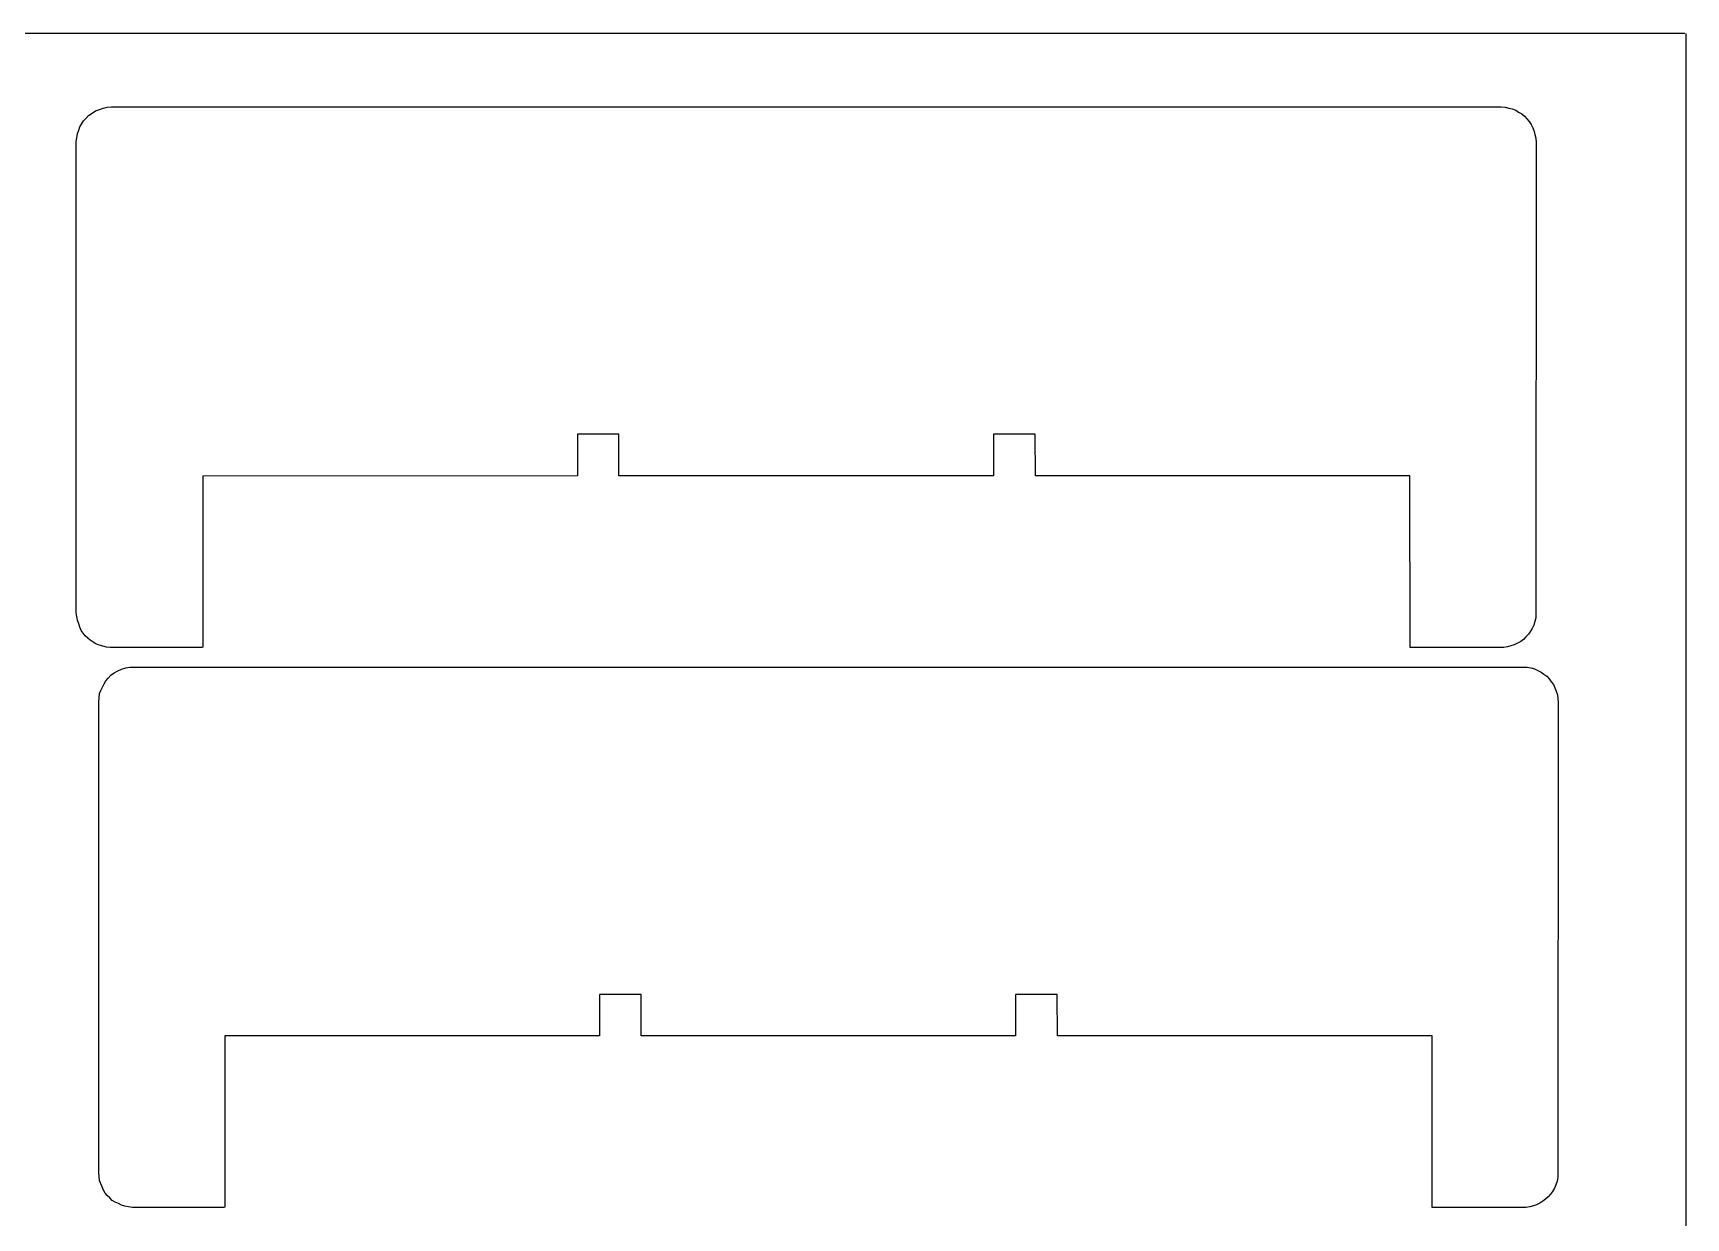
# Model space of a CAD drawing. Extents: x 11 to 591, y 39 to 419.
# Drawn here: x 489.9 to 591.2, y 346.4 to 419 of the extents above; entities that cross this region are included whole.
import ezdxf

# ---------------------------------------------------------------- set-up
doc = ezdxf.new("R2010")
doc.units = 0
doc.layers.get('0').update_dxf_attribs({"linetype": 'CONTINUOUS'})

msp = doc.modelspace()

# ---------------------------------------------------------------- linework, layer by layer
at = {"color": 5}
for p, q in [((11.215419, 418.955266), (591.140419, 418.955266)), ((591.215419, 418.930266), (591.215419, 38.955266))]:
    msp.add_line(p, q, dxfattribs=at)
at = {"color": 3}
for p, q in [((493.765419, 414.180266), (494.015419, 414.280266)), ((494.015419, 414.280266), (494.240419, 414.355266)), ((494.240419, 414.355266), (494.490419, 414.405266)), ((494.490419, 414.405266), (494.740419, 414.430266)), ((494.740419, 414.430266), (579.890419, 414.430266)), ((579.890419, 414.430266), (580.140419, 414.405266)), ((580.140419, 414.405266), (580.365419, 414.355266)), ((580.365419, 414.355266), (580.565419, 414.305266)), ((580.565419, 414.305266), (580.790419, 414.230266)), ((580.790419, 414.230266), (580.965419, 414.105266)), ((492.740419, 413.005266), (492.815419, 413.205266)), ((492.815419, 413.205266), (492.915419, 413.380266)), ((492.915419, 413.380266), (493.040419, 413.580266)), ((493.040419, 413.580266), (493.165419, 413.730266)), ((493.165419, 413.730266), (493.340419, 413.905266)), ((493.340419, 413.905266), (493.565419, 414.055266)), ((493.565419, 414.055266), (493.765419, 414.180266)), ((580.965419, 414.105266), (581.165419, 414.005266)), ((581.165419, 414.005266), (581.315419, 413.855266)), ((581.315419, 413.855266), (581.465419, 413.705266)), ((581.465419, 413.705266), (581.615419, 413.530266)), ((581.615419, 413.530266), (581.740419, 413.355266)), ((581.740419, 413.355266), (581.840419, 413.155266)), ((492.590419, 412.280266), (492.665419, 412.805266)), ((492.590419, 383.430266), (492.590419, 412.280266)), ((492.665419, 412.805266), (492.740419, 413.005266)), ((581.840419, 413.155266), (581.915419, 412.930266)), ((581.915419, 412.930266), (581.965419, 412.730266)), ((581.965419, 412.730266), (582.015419, 412.505266)), ((582.015419, 412.505266), (582.040419, 412.255266)), ((582.040419, 412.255266), (582.015419, 383.130266)), ((525.840419, 394.380266), (523.290419, 394.380266)), ((523.290419, 394.380266), (523.290419, 391.830266)), ((525.840419, 391.830266), (525.840419, 394.380266)), ((551.340419, 394.380266), (548.790419, 394.380266)), ((548.790419, 394.380266), (548.790419, 391.830266)), ((551.365419, 391.830266), (551.340419, 394.380266)), ((523.290419, 391.830266), (500.340419, 391.805266)), ((500.340419, 391.805266), (500.340419, 381.330266)), ((548.790419, 391.830266), (525.840419, 391.830266)), ((551.565419, 391.830266), (551.365419, 391.830266)), ((551.765419, 391.830266), (551.565419, 391.830266)), ((551.965419, 391.830266), (551.765419, 391.830266)), ((552.165419, 391.830266), (551.965419, 391.830266)), ((552.365419, 391.830266), (552.165419, 391.830266)), ((552.590419, 391.830266), (552.365419, 391.830266)), ((552.790419, 391.830266), (552.590419, 391.830266)), ((552.990419, 391.830266), (552.790419, 391.830266)), ((553.190419, 391.830266), (552.990419, 391.830266)), ((553.390419, 391.830266), (553.190419, 391.830266)), ((553.590419, 391.830266), (553.390419, 391.830266)), ((553.790419, 391.830266), (553.590419, 391.830266)), ((553.990419, 391.830266), (553.790419, 391.830266)), ((554.190419, 391.830266), (553.990419, 391.830266)), ((554.415419, 391.830266), (554.190419, 391.830266)), ((554.615419, 391.830266), (554.415419, 391.830266)), ((554.815419, 391.830266), (554.615419, 391.830266)), ((555.015419, 391.830266), (554.815419, 391.830266)), ((555.215419, 391.830266), (555.015419, 391.830266)), ((555.415419, 391.830266), (555.215419, 391.830266)), ((555.615419, 391.830266), (555.415419, 391.830266)), ((555.815419, 391.830266), (555.615419, 391.830266)), ((556.040419, 391.830266), (555.815419, 391.830266)), ((556.240419, 391.830266), (556.040419, 391.830266)), ((556.440419, 391.830266), (556.240419, 391.830266)), ((556.640419, 391.830266), (556.440419, 391.830266)), ((556.840419, 391.830266), (556.640419, 391.830266)), ((557.040419, 391.830266), (556.840419, 391.830266)), ((557.240419, 391.830266), (557.040419, 391.830266)), ((557.440419, 391.830266), (557.240419, 391.830266)), ((557.640419, 391.830266), (557.440419, 391.830266)), ((557.865419, 391.830266), (557.640419, 391.830266)), ((558.065419, 391.830266), (557.865419, 391.830266)), ((558.265419, 391.830266), (558.065419, 391.830266)), ((558.465419, 391.830266), (558.265419, 391.830266)), ((558.665419, 391.830266), (558.465419, 391.830266)), ((558.865419, 391.830266), (558.665419, 391.830266)), ((559.065419, 391.830266), (558.865419, 391.830266)), ((559.265419, 391.830266), (559.065419, 391.830266)), ((559.490419, 391.830266), (559.265419, 391.830266)), ((559.690419, 391.830266), (559.490419, 391.830266)), ((559.890419, 391.830266), (559.690419, 391.830266)), ((560.090419, 391.830266), (559.890419, 391.830266)), ((560.290419, 391.830266), (560.090419, 391.830266)), ((560.490419, 391.830266), (560.290419, 391.830266)), ((560.690419, 391.830266), (560.490419, 391.830266)), ((560.890419, 391.830266), (560.690419, 391.830266)), ((561.090419, 391.830266), (560.890419, 391.830266)), ((561.315419, 391.830266), (561.090419, 391.830266)), ((561.515419, 391.830266), (561.315419, 391.830266)), ((561.715419, 391.830266), (561.515419, 391.830266)), ((561.915419, 391.830266), (561.715419, 391.830266)), ((562.115419, 391.830266), (561.915419, 391.830266)), ((562.315419, 391.830266), (562.115419, 391.830266)), ((562.515419, 391.830266), (562.315419, 391.830266)), ((562.715419, 391.830266), (562.515419, 391.830266)), ((562.940419, 391.830266), (562.715419, 391.830266)), ((563.140419, 391.830266), (562.940419, 391.830266)), ((563.340419, 391.830266), (563.140419, 391.830266)), ((563.540419, 391.830266), (563.340419, 391.830266)), ((563.740419, 391.830266), (563.540419, 391.830266)), ((563.940419, 391.830266), (563.740419, 391.830266)), ((564.140419, 391.830266), (563.940419, 391.830266)), ((564.340419, 391.830266), (564.140419, 391.830266)), ((564.540419, 391.830266), (564.340419, 391.830266)), ((564.765419, 391.830266), (564.540419, 391.830266)), ((564.965419, 391.830266), (564.765419, 391.830266)), ((565.165419, 391.830266), (564.965419, 391.830266)), ((565.365419, 391.830266), (565.165419, 391.830266)), ((565.565419, 391.830266), (565.365419, 391.830266)), ((565.765419, 391.830266), (565.565419, 391.830266)), ((565.965419, 391.830266), (565.765419, 391.830266)), ((566.165419, 391.830266), (565.965419, 391.830266)), ((566.390419, 391.830266), (566.165419, 391.830266)), ((566.590419, 391.830266), (566.390419, 391.830266)), ((566.790419, 391.830266), (566.590419, 391.830266)), ((566.990419, 391.830266), (566.790419, 391.830266)), ((567.190419, 391.830266), (566.990419, 391.830266)), ((567.390419, 391.830266), (567.190419, 391.830266)), ((567.590419, 391.830266), (567.390419, 391.830266)), ((567.790419, 391.830266), (567.590419, 391.830266)), ((567.990419, 391.830266), (567.790419, 391.830266)), ((568.215419, 391.830266), (567.990419, 391.830266)), ((568.415419, 391.830266), (568.215419, 391.830266)), ((568.615419, 391.830266), (568.415419, 391.830266)), ((568.815419, 391.830266), (568.615419, 391.830266)), ((569.015419, 391.830266), (568.815419, 391.830266)), ((569.215419, 391.830266), (569.015419, 391.830266)), ((569.415419, 391.830266), (569.215419, 391.830266)), ((569.615419, 391.830266), (569.415419, 391.830266)), ((569.840419, 391.830266), (569.615419, 391.830266)), ((570.040419, 391.830266), (569.840419, 391.830266)), ((570.240419, 391.830266), (570.040419, 391.830266)), ((570.440419, 391.830266), (570.240419, 391.830266)), ((570.640419, 391.830266), (570.440419, 391.830266)), ((570.840419, 391.830266), (570.640419, 391.830266)), ((571.040419, 391.830266), (570.840419, 391.830266)), ((571.240419, 391.830266), (571.040419, 391.830266)), ((571.440419, 391.830266), (571.240419, 391.830266)), ((571.665419, 391.830266), (571.440419, 391.830266)), ((571.865419, 391.830266), (571.665419, 391.830266)), ((572.065419, 391.830266), (571.865419, 391.830266)), ((572.265419, 391.830266), (572.065419, 391.830266)), ((572.465419, 391.830266), (572.265419, 391.830266)), ((572.665419, 391.830266), (572.465419, 391.830266)), ((572.865419, 391.830266), (572.665419, 391.830266)), ((573.065419, 391.830266), (572.865419, 391.830266)), ((573.290419, 391.830266), (573.065419, 391.830266)), ((573.490419, 391.830266), (573.290419, 391.830266)), ((573.690419, 391.830266), (573.490419, 391.830266)), ((573.890419, 391.830266), (573.690419, 391.830266)), ((574.090419, 391.830266), (573.890419, 391.830266)), ((574.290419, 391.830266), (574.090419, 391.830266)), ((574.315419, 381.305266), (574.290419, 391.830266)), ((492.615419, 383.205266), (492.590419, 383.430266)), ((492.665419, 382.980266), (492.615419, 383.205266)), ((492.740419, 382.755266), (492.665419, 382.980266)), ((581.965419, 382.905266), (581.890419, 382.680266)), ((582.015419, 383.130266), (581.965419, 382.905266)), ((492.815419, 382.555266), (492.740419, 382.755266)), ((492.890419, 382.355266), (492.815419, 382.555266)), ((493.015419, 382.180266), (492.890419, 382.355266)), ((493.140419, 382.030266), (493.015419, 382.180266)), ((493.290419, 381.880266), (493.140419, 382.030266)), ((493.440419, 381.755266), (493.290419, 381.880266)), ((581.415419, 381.955266), (581.265419, 381.805266)), ((581.565419, 382.130266), (581.415419, 381.955266)), ((581.690419, 382.305266), (581.565419, 382.130266)), ((581.790419, 382.480266), (581.690419, 382.305266)), ((581.890419, 382.680266), (581.790419, 382.480266)), ((493.615419, 381.630266), (493.440419, 381.755266)), ((493.790419, 381.530266), (493.615419, 381.630266)), ((493.990419, 381.455266), (493.790419, 381.530266)), ((494.215419, 381.380266), (493.990419, 381.455266)), ((494.440419, 381.330266), (494.215419, 381.380266)), ((494.665419, 381.305266), (494.440419, 381.330266)), ((500.290419, 381.305266), (494.665419, 381.305266)), ((500.340419, 381.330266), (500.290419, 381.305266)), ((579.815419, 381.305266), (574.315419, 381.305266)), ((580.065419, 381.305266), (579.815419, 381.305266)), ((580.290419, 381.355266), (580.065419, 381.305266)), ((580.490419, 381.405266), (580.290419, 381.355266)), ((580.690419, 381.480266), (580.490419, 381.405266)), ((580.890419, 381.580266), (580.690419, 381.480266)), ((581.090419, 381.680266), (580.890419, 381.580266)), ((581.265419, 381.805266), (581.090419, 381.680266)), ((494.915419, 379.755266), (495.140419, 379.880266)), ((495.140419, 379.880266), (495.365419, 379.980266)), ((495.365419, 379.980266), (495.615419, 380.055266)), ((495.615419, 380.055266), (495.865419, 380.105266)), ((495.865419, 380.105266), (496.115419, 380.105266)), ((496.115419, 380.105266), (581.265419, 380.105266)), ((581.265419, 380.105266), (581.490419, 380.105266)), ((581.490419, 380.105266), (581.715419, 380.055266)), ((581.715419, 380.055266), (581.940419, 380.005266)), ((581.940419, 380.005266), (582.140419, 379.905266)), ((582.140419, 379.905266), (582.340419, 379.805266)), ((582.340419, 379.805266), (582.515419, 379.680266)), ((494.090419, 378.680266), (494.190419, 378.880266)), ((494.190419, 378.880266), (494.290419, 379.080266)), ((494.290419, 379.080266), (494.390419, 379.255266)), ((494.390419, 379.255266), (494.540419, 379.430266)), ((494.540419, 379.430266), (494.715419, 379.605266)), ((494.715419, 379.605266), (494.915419, 379.755266)), ((582.515419, 379.680266), (582.690419, 379.555266)), ((582.690419, 379.555266), (582.840419, 379.380266)), ((582.840419, 379.380266), (582.965419, 379.205266)), ((582.965419, 379.205266), (583.090419, 379.030266)), ((583.090419, 379.030266), (583.190419, 378.830266)), ((583.190419, 378.830266), (583.265419, 378.630266)), ((493.965419, 377.955266), (494.015419, 378.480266)), ((493.965419, 349.130266), (493.965419, 377.955266)), ((494.015419, 378.480266), (494.090419, 378.680266)), ((583.265419, 378.630266), (583.340419, 378.405266)), ((583.340419, 378.405266), (583.365419, 378.180266)), ((583.365419, 378.180266), (583.390419, 377.955266)), ((583.390419, 377.955266), (583.365419, 348.830266)), ((527.190419, 360.055266), (524.640419, 360.055266)), ((524.640419, 360.055266), (524.640419, 357.505266)), ((527.190419, 357.505266), (527.190419, 360.055266)), ((552.690419, 360.055266), (550.140419, 360.055266)), ((550.140419, 360.055266), (550.140419, 357.505266)), ((552.715419, 357.505266), (552.690419, 360.055266)), ((524.640419, 357.505266), (501.690419, 357.505266)), ((501.690419, 357.505266), (501.690419, 347.030266)), ((550.140419, 357.505266), (527.190419, 357.505266)), ((552.915419, 357.505266), (552.715419, 357.505266)), ((553.115419, 357.505266), (552.915419, 357.505266)), ((553.340419, 357.505266), (553.115419, 357.505266)), ((553.540419, 357.505266), (553.340419, 357.505266)), ((553.740419, 357.505266), (553.540419, 357.505266)), ((553.940419, 357.505266), (553.740419, 357.505266)), ((554.140419, 357.505266), (553.940419, 357.505266)), ((554.340419, 357.505266), (554.140419, 357.505266)), ((554.540419, 357.505266), (554.340419, 357.505266)), ((554.740419, 357.505266), (554.540419, 357.505266)), ((554.965419, 357.505266), (554.740419, 357.505266)), ((555.165419, 357.505266), (554.965419, 357.505266)), ((555.365419, 357.505266), (555.165419, 357.505266)), ((555.565419, 357.505266), (555.365419, 357.505266)), ((555.765419, 357.505266), (555.565419, 357.505266)), ((555.965419, 357.505266), (555.765419, 357.505266)), ((556.165419, 357.505266), (555.965419, 357.505266)), ((556.365419, 357.505266), (556.165419, 357.505266)), ((556.565419, 357.505266), (556.365419, 357.505266)), ((556.790419, 357.505266), (556.565419, 357.505266)), ((556.990419, 357.505266), (556.790419, 357.505266)), ((557.190419, 357.505266), (556.990419, 357.505266)), ((557.390419, 357.505266), (557.190419, 357.505266)), ((557.590419, 357.505266), (557.390419, 357.505266)), ((557.790419, 357.505266), (557.590419, 357.505266)), ((557.990419, 357.505266), (557.790419, 357.505266)), ((558.190419, 357.505266), (557.990419, 357.505266)), ((558.415419, 357.505266), (558.190419, 357.505266)), ((558.615419, 357.505266), (558.415419, 357.505266)), ((558.815419, 357.505266), (558.615419, 357.505266)), ((559.015419, 357.505266), (558.815419, 357.505266)), ((559.215419, 357.505266), (559.015419, 357.505266)), ((559.415419, 357.505266), (559.215419, 357.505266)), ((559.615419, 357.505266), (559.415419, 357.505266)), ((559.815419, 357.505266), (559.615419, 357.505266)), ((560.015419, 357.505266), (559.815419, 357.505266)), ((560.240419, 357.505266), (560.015419, 357.505266)), ((560.440419, 357.505266), (560.240419, 357.505266)), ((560.640419, 357.505266), (560.440419, 357.505266)), ((560.840419, 357.505266), (560.640419, 357.505266)), ((561.040419, 357.505266), (560.840419, 357.505266)), ((561.240419, 357.505266), (561.040419, 357.505266)), ((561.440419, 357.505266), (561.240419, 357.505266)), ((561.640419, 357.505266), (561.440419, 357.505266)), ((561.865419, 357.505266), (561.640419, 357.505266)), ((562.065419, 357.505266), (561.865419, 357.505266)), ((562.265419, 357.505266), (562.065419, 357.505266)), ((562.465419, 357.505266), (562.265419, 357.505266)), ((562.665419, 357.505266), (562.465419, 357.505266)), ((562.865419, 357.505266), (562.665419, 357.505266)), ((563.065419, 357.505266), (562.865419, 357.505266)), ((563.265419, 357.505266), (563.065419, 357.505266)), ((563.465419, 357.505266), (563.265419, 357.505266)), ((563.690419, 357.505266), (563.465419, 357.505266)), ((563.890419, 357.505266), (563.690419, 357.505266)), ((564.090419, 357.505266), (563.890419, 357.505266)), ((564.290419, 357.505266), (564.090419, 357.505266)), ((564.490419, 357.505266), (564.290419, 357.505266)), ((564.690419, 357.505266), (564.490419, 357.505266)), ((564.890419, 357.505266), (564.690419, 357.505266)), ((565.090419, 357.505266), (564.890419, 357.505266)), ((565.315419, 357.505266), (565.090419, 357.505266)), ((565.515419, 357.505266), (565.315419, 357.505266)), ((565.715419, 357.505266), (565.515419, 357.505266)), ((565.915419, 357.505266), (565.715419, 357.505266)), ((566.115419, 357.505266), (565.915419, 357.505266)), ((566.315419, 357.505266), (566.115419, 357.505266)), ((566.515419, 357.505266), (566.315419, 357.505266)), ((566.715419, 357.505266), (566.515419, 357.505266)), ((566.915419, 357.505266), (566.715419, 357.505266)), ((567.140419, 357.505266), (566.915419, 357.505266)), ((567.340419, 357.505266), (567.140419, 357.505266)), ((567.540419, 357.505266), (567.340419, 357.505266)), ((567.740419, 357.505266), (567.540419, 357.505266)), ((567.940419, 357.505266), (567.740419, 357.505266)), ((568.140419, 357.505266), (567.940419, 357.505266)), ((568.340419, 357.505266), (568.140419, 357.505266)), ((568.540419, 357.505266), (568.340419, 357.505266)), ((568.765419, 357.505266), (568.540419, 357.505266)), ((568.965419, 357.505266), (568.765419, 357.505266)), ((569.165419, 357.505266), (568.965419, 357.505266)), ((569.365419, 357.505266), (569.165419, 357.505266)), ((569.565419, 357.505266), (569.365419, 357.505266)), ((569.765419, 357.505266), (569.565419, 357.505266)), ((569.965419, 357.505266), (569.765419, 357.505266)), ((570.165419, 357.505266), (569.965419, 357.505266)), ((570.365419, 357.505266), (570.165419, 357.505266)), ((570.590419, 357.505266), (570.365419, 357.505266)), ((570.790419, 357.505266), (570.590419, 357.505266)), ((570.990419, 357.505266), (570.790419, 357.505266)), ((571.190419, 357.505266), (570.990419, 357.505266)), ((571.390419, 357.505266), (571.190419, 357.505266)), ((571.590419, 357.505266), (571.390419, 357.505266)), ((571.790419, 357.505266), (571.590419, 357.505266)), ((571.990419, 357.505266), (571.790419, 357.505266)), ((572.215419, 357.505266), (571.990419, 357.505266)), ((572.415419, 357.505266), (572.215419, 357.505266)), ((572.615419, 357.505266), (572.415419, 357.505266)), ((572.815419, 357.505266), (572.615419, 357.505266)), ((573.015419, 357.505266), (572.815419, 357.505266)), ((573.215419, 357.505266), (573.015419, 357.505266)), ((573.415419, 357.505266), (573.215419, 357.505266)), ((573.615419, 357.505266), (573.415419, 357.505266)), ((573.815419, 357.505266), (573.615419, 357.505266)), ((574.040419, 357.505266), (573.815419, 357.505266)), ((574.240419, 357.505266), (574.040419, 357.505266)), ((574.440419, 357.505266), (574.240419, 357.505266)), ((574.640419, 357.505266), (574.440419, 357.505266)), ((574.840419, 357.505266), (574.640419, 357.505266)), ((575.040419, 357.505266), (574.840419, 357.505266)), ((575.240419, 357.505266), (575.040419, 357.505266)), ((575.440419, 357.505266), (575.240419, 357.505266)), ((575.665419, 357.505266), (575.440419, 357.505266)), ((575.665419, 347.005266), (575.665419, 357.505266)), ((493.990419, 348.880266), (493.965419, 349.130266)), ((494.015419, 348.655266), (493.990419, 348.880266)), ((494.090419, 348.455266), (494.015419, 348.655266)), ((494.165419, 348.255266), (494.090419, 348.455266)), ((583.315419, 348.605266), (583.240419, 348.380266)), ((583.365419, 348.830266), (583.315419, 348.605266)), ((494.265419, 348.055266), (494.165419, 348.255266)), ((494.365419, 347.880266), (494.265419, 348.055266)), ((494.490419, 347.730266), (494.365419, 347.880266)), ((494.640419, 347.580266), (494.490419, 347.730266)), ((494.790419, 347.430266), (494.640419, 347.580266)), ((494.965419, 347.330266), (494.790419, 347.430266)), ((582.440419, 347.380266), (582.265419, 347.255266)), ((582.615419, 347.505266), (582.440419, 347.380266)), ((582.765419, 347.655266), (582.615419, 347.505266)), ((582.915419, 347.805266), (582.765419, 347.655266)), ((583.040419, 347.980266), (582.915419, 347.805266)), ((583.165419, 348.180266), (583.040419, 347.980266)), ((583.240419, 348.380266), (583.165419, 348.180266)), ((495.165419, 347.230266), (494.965419, 347.330266)), ((495.365419, 347.130266), (495.165419, 347.230266)), ((495.565419, 347.080266), (495.365419, 347.130266)), ((495.790419, 347.030266), (495.565419, 347.080266)), ((496.040419, 347.005266), (495.790419, 347.030266)), ((501.665419, 347.005266), (496.040419, 347.005266)), ((501.690419, 347.030266), (501.665419, 347.005266)), ((581.190419, 347.005266), (575.665419, 347.005266)), ((581.415419, 347.005266), (581.190419, 347.005266)), ((581.640419, 347.030266), (581.415419, 347.005266)), ((581.865419, 347.105266), (581.640419, 347.030266)), ((582.065419, 347.155266), (581.865419, 347.105266)), ((582.265419, 347.255266), (582.065419, 347.155266))]:
    msp.add_line(p, q, dxfattribs=at)

doc.saveas('drawing.dxf')
